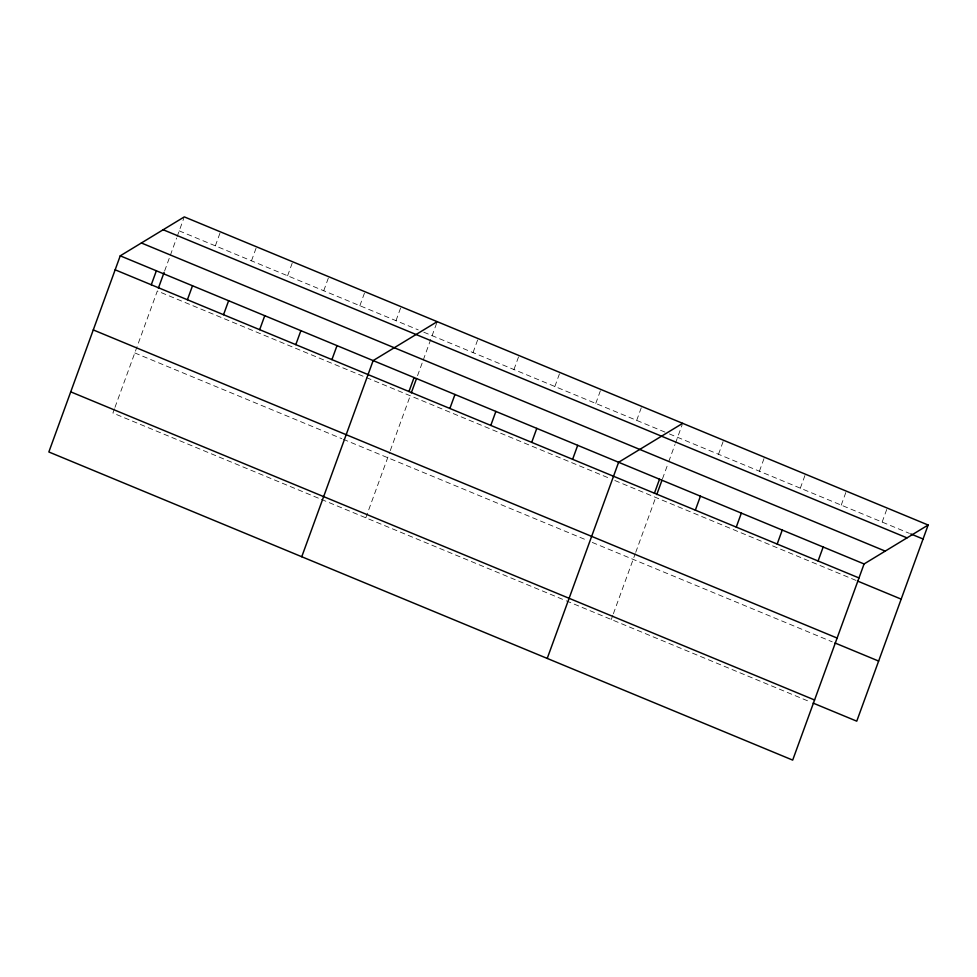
<?xml version="1.0" encoding="UTF-8"?>
<svg xmlns="http://www.w3.org/2000/svg" width="977" height="977" viewBox="0 0 977 977"><rect width="100%" height="100%" fill="white"/><g stroke="black" fill="none" stroke-linecap="round" stroke-linejoin="round"><path stroke-width="0.73" stroke-dasharray="4.88 3.66" d="M114.48 408.752L112.917 413.039L319.967 498.807M114.993 407.324L157.334 290.999L610.71 478.803M164.625 270.959L169.839 256.646M170.364 255.217L176.617 238.034M177.13 236.605L183.798 218.298M215.343 245.85L220.436 231.867M251.48 260.81L256.56 246.827M287.604 275.783L292.697 261.799M323.741 290.743L328.822 276.76M359.866 305.716L364.958 291.732M395.99 320.676L401.083 306.693M365.825 517.81L389.75 452.058M390.263 450.653L410.242 395.758M417.533 375.718L422.748 361.405M423.273 359.976L437.207 321.665M473.039 352.587L478.119 338.616M513.951 369.538L519.031 355.555M554.863 386.489L559.943 372.506M595.775 403.44L600.855 389.457M636.686 420.379L641.767 406.395M611.297 619.491L612.848 615.192M613.373 613.764L635.221 553.751M635.734 552.335L655.714 497.44M662.479 478.84L668.219 463.098M668.732 461.657L674.985 444.486M675.51 443.057L682.178 424.751M718.498 454.281L723.591 440.297M759.41 471.219L764.502 457.248M800.322 488.17L805.414 474.187M841.234 505.121L846.326 491.138M882.146 522.072L887.238 508.089M179.218 230.877L418.229 329.884M423.786 332.192L668.048 433.373M669.416 433.935L909.428 533.369M614.802 480.501L856.182 580.485M134.789 352.929L341.84 438.697M343.232 439.271L586.798 540.171M592.257 542.43L832.27 641.852M321.36 499.394L564.926 600.281M566.294 600.855L810.397 701.974"/><path stroke-width="1.47" d="M120.244 255.827L48.85 451.972L792.689 760.106L864.083 563.961L928.15 525.028L184.311 216.894L120.244 255.827L864.083 563.961M151.276 284.771L156.369 270.788M158.384 288.13L164.112 272.388M187.413 299.744L192.506 285.76M223.538 314.704L228.63 300.721M259.674 329.676L264.755 315.693M295.799 344.637L300.892 330.653M331.924 359.609L337.016 345.626M301.759 556.731L373.153 360.586L437.207 321.665M408.972 391.521L414.065 377.537M411.28 392.901L416.495 378.587M449.884 408.459L454.964 394.488M490.796 425.41L495.876 411.427M531.708 442.361L536.788 428.378M572.62 459.312L577.7 445.329M547.23 658.413L618.612 462.268L682.679 423.346M654.443 493.202L659.524 479.218M656.752 494.582L661.966 480.269M695.355 510.153L700.436 496.169M736.267 527.091L741.348 513.12M777.179 544.042L782.259 530.059M818.079 560.993L823.171 547.01M928.15 525.028L856.756 721.173L813.12 703.098M910.784 533.93L923.057 539.011M163.159 229.742L907.01 537.875M141.384 242.98L885.223 551.113M115.152 269.811L858.991 577.944M857.537 581.046L901.185 599.133M93.267 329.921L837.118 638.054M835.005 642.988L878.641 661.063M70.735 391.85L814.574 699.984"/></g></svg>
